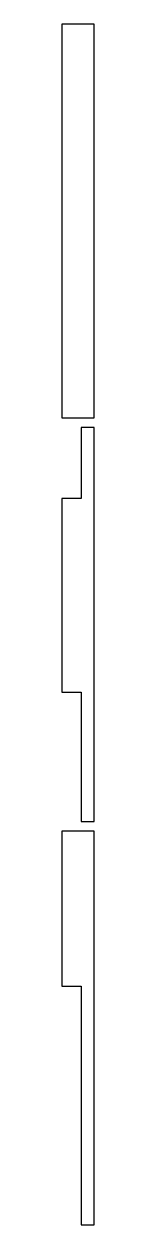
# Model space of a CAD drawing. Header units: millimetres. Extents: x 121 to 131, y -1140 to -768.
import ezdxf

# ---------------------------------------------------------------- set-up
doc = ezdxf.new("R2010")
doc.units = ezdxf.units.MM

msp = doc.modelspace()

# ---------------------------------------------------------------- linework, layer by layer
at = {"color": 7, "linetype": 'Continuous', "lineweight": 25}
for p, q in [((130.79, -768.01), (120.79, -768.01)), ((120.79, -768.01), (120.79, -890.01)), ((130.79, -890.01), (130.79, -768.01)), ((120.79, -890.01), (130.79, -890.01)), ((126.79, -893.01), (126.79, -915.01)), ((130.79, -893.01), (126.79, -893.01)), ((130.79, -1015.01), (130.79, -893.01)), ((126.79, -915.01), (120.79, -915.01)), ((120.79, -915.01), (120.79, -975.01)), ((120.79, -975.01), (126.79, -975.01)), ((126.79, -975.01), (126.79, -1015.01)), ((126.79, -1015.01), (130.79, -1015.01)), ((130.79, -1018.01), (120.79, -1018.01)), ((120.79, -1018.01), (120.79, -1066.01)), ((130.79, -1140.01), (130.79, -1018.01)), ((120.79, -1066.01), (126.79, -1066.01)), ((126.79, -1066.01), (126.79, -1140.01)), ((126.79, -1140.01), (130.79, -1140.01))]:
    msp.add_line(p, q, dxfattribs=at)

doc.saveas('drawing.dxf')
